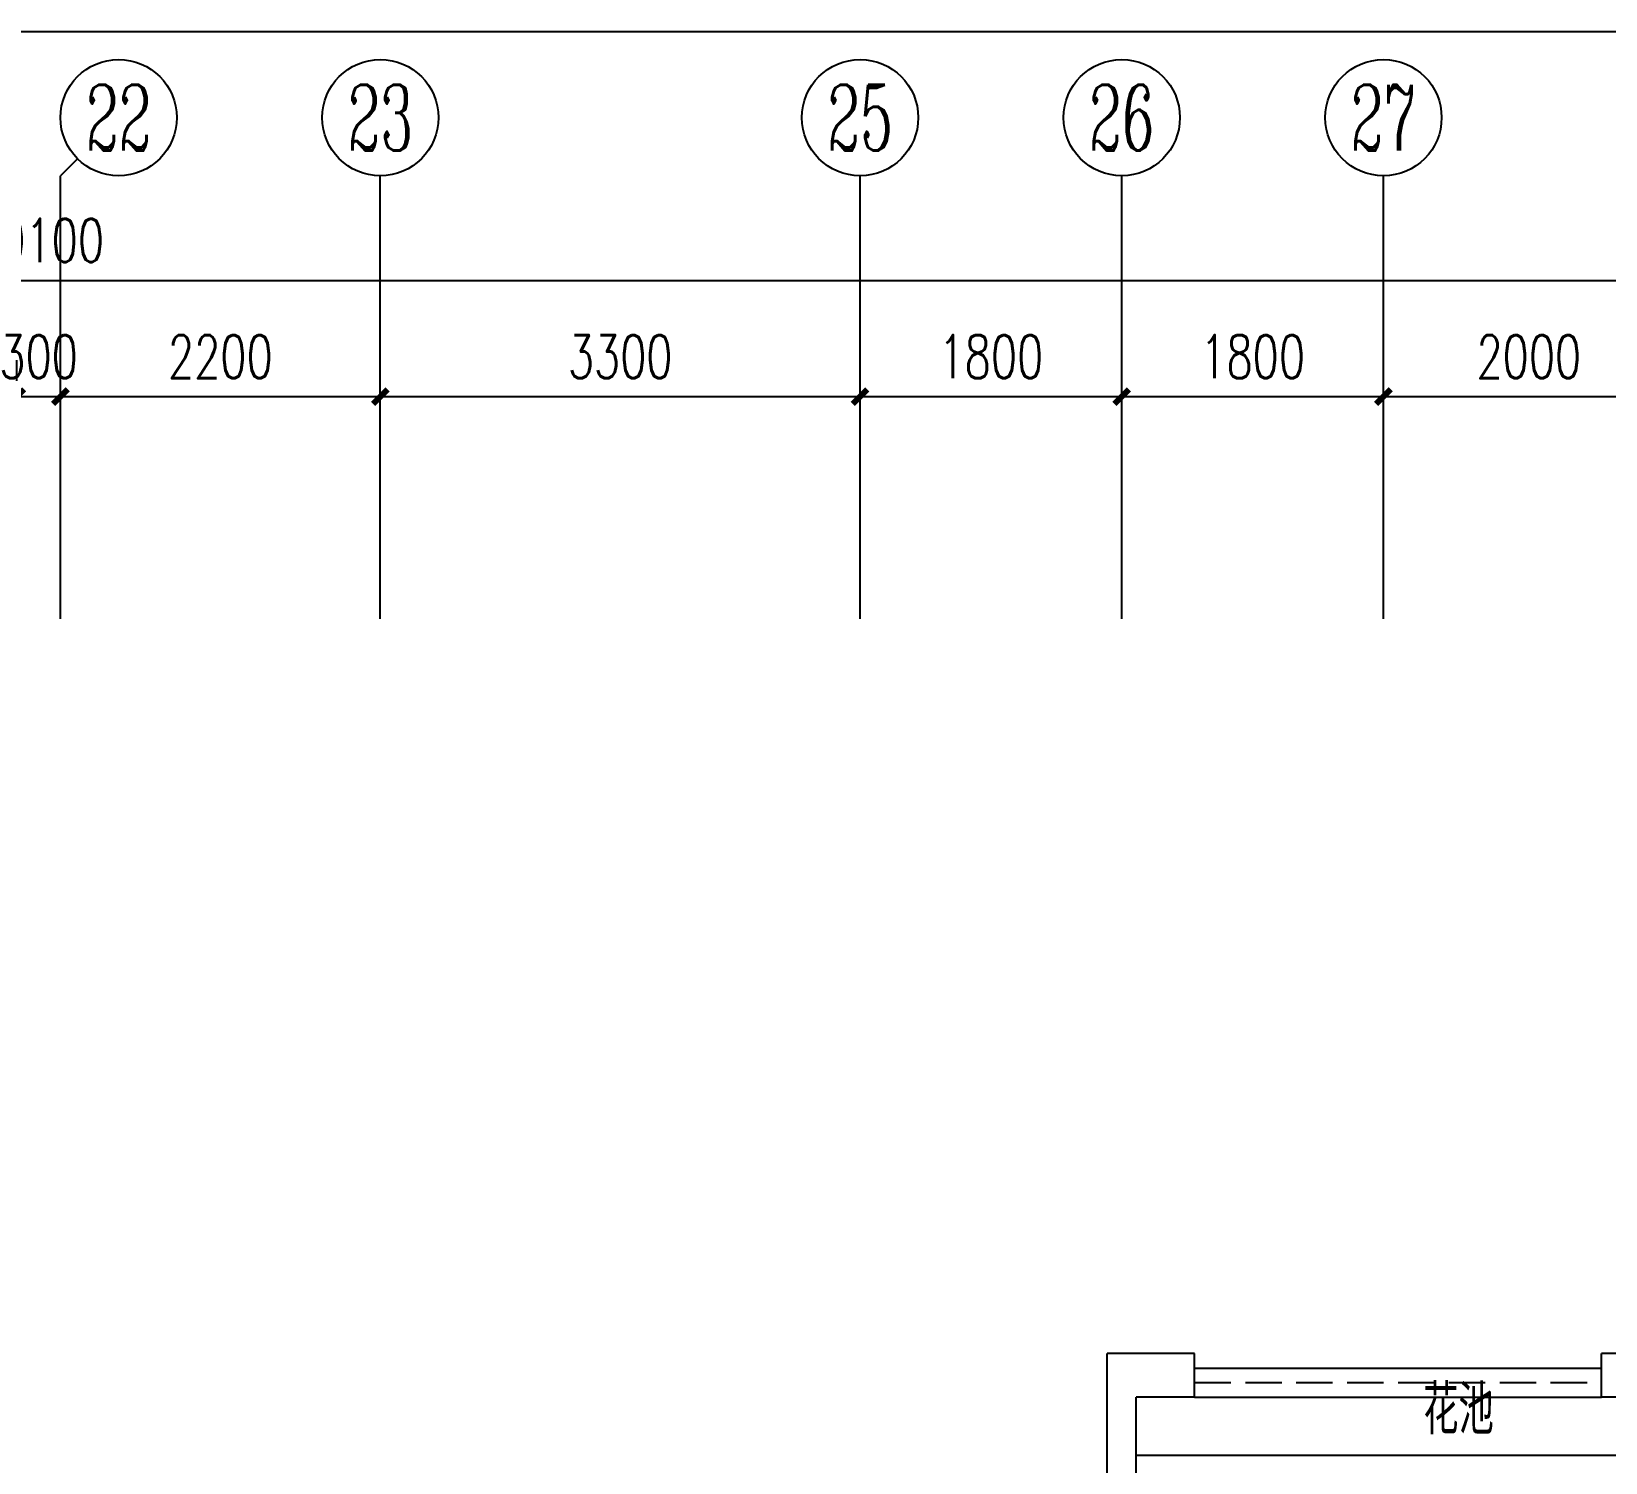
# Model space of a CAD drawing. Extents: x -993182 to -819982, y 169304 to 600104.
# Drawn here: x -954348 to -943521, y 382357 to 392204 of the extents above; entities that cross this region are included whole.
import ezdxf
from ezdxf.enums import TextEntityAlignment as Align

# ---------------------------------------------------------------- set-up
doc = ezdxf.new("R2010")
doc.units = 0
doc.header["$LTSCALE"] = 1000
doc.header["$MEASUREMENT"] = 0
doc.linetypes.add('DASH', pattern=[0.35, 0.25, -0.1])
for name, color, linetype in [('AXIS', 3, 'Continuous'), ('AXIS_TEXT', 7, 'Continuous'), ('kan', 146, 'Continuous'), ('PUB_TEXT', 7, 'Continuous'), ('WALL', 4, 'Continuous'), ('表格', 157, 'Continuous'), ('面层', 215, 'Continuous')]:
    doc.layers.add(name, color=color, linetype=linetype)
doc.styles.add('_TCH_AXIS', font='COMPLEX', dxfattribs={"bigfont": 'GBCBIG'})
doc.styles.add('_TCH_DIM_T3', font='SIMPLEX', dxfattribs={"width": 0.705882, "bigfont": 'GBCBIG'})
doc.styles.add('COMPLEX', font='COMPLEX')
doc.styles.get("Standard").update_dxf_attribs({"font": 'gbenor.shx', "bigfont": 'gbcbig.shx'})
doc.dimstyles.new('_TCH_ARCH&&100', dxfattribs={"dimtxt": 297.5, "dimasz": 100, "dimexe": 250, "dimexo": 300, "dimgap": 126.25, "dimtad": 1, "dimdec": 0, "dimzin": 0, "dimdsep": 46, "dimtxsty": '_TCH_DIM_T3', "dimblk": 'ARCHTICK', "dimcen": 0.09, "dimclrt": 7, "dimazin": 2, "dimtfac": 1, "dimtdec": 0, "dimtix": 1, "dimtmove": 2, "dimatfit": 3, "dimfxl": 0, "dimtolj": 1, "dimtzin": 0, "dimarcsym": 0})

# ---------------------------------------------------------------- blocks, each defined once
blk = doc.blocks.new('_AXISO')
blk.add_circle((0, 0), 0.5)
at = {"layer": 'AXIS_TEXT', "style": 'COMPLEX', "width": 1.041667}
blk.add_attdef('A', text='', height=0.56, dxfattribs=at).set_placement((-0.25, -0.28), (0.25, -0.28), align=Align.FIT)
blk = doc.blocks.new('_ArchTick')
at = {"color": 0, "linetype": 'ByBlock', "const_width": 0.4}
blk.add_lwpolyline([(-0.5, -0.5), (0.5, 0.5)], dxfattribs=at)
blk = doc.blocks.new('*D682')
at = {"layer": 'AXIS', "color": 0, "lineweight": -2}
for p, q in [((-345509, -356156), (-345509, -353578)), ((-285409, -356156), (-285409, -353578)), ((-345509, -353828), (-285409, -353828))]:
    blk.add_line(p, q, dxfattribs=at)
at = {"layer": 'Defpoints', "color": 0}
for p in [(-285409, -353828), (-345509, -356456), (-285409, -356456)]:
    blk.add_point(p, dxfattribs=at)
at = {"layer": 'AXIS', "color": 0, "lineweight": -2, "xscale": 100, "yscale": 100, "zscale": 100, "rotation": 180}
blk.add_blockref('_ArchTick', (-345509, -353828), dxfattribs=at)
at = {"layer": 'AXIS', "color": 0, "lineweight": -2, "xscale": 100, "yscale": 100, "zscale": 100}
blk.add_blockref('_ArchTick', (-285409, -353828), dxfattribs=at)
at = {"layer": 'AXIS', "color": 7, "insert": (-315459, -353553), "char_height": 297.5, "attachment_point": 5, "style": '_TCH_DIM_T3'}
blk.add_mtext('\\A1;60100', dxfattribs=at)
blk = doc.blocks.new('*D700')
at = {"layer": 'AXIS', "color": 0, "lineweight": -2}
for p, q in [((-315609, -356156), (-315609, -354378)), ((-315309, -356156), (-315309, -354378)), ((-315609, -354628), (-315709, -354628)), ((-315609, -354628), (-315309, -354628)), ((-315309, -354628), (-315209, -354628))]:
    blk.add_line(p, q, dxfattribs=at)
at = {"layer": 'Defpoints', "color": 0}
for p in [(-315309, -354628), (-315609, -356456), (-315309, -356456)]:
    blk.add_point(p, dxfattribs=at)
at = {"layer": 'AXIS', "color": 0, "lineweight": -2, "xscale": 100, "yscale": 100, "zscale": 100}
blk.add_blockref('_ArchTick', (-315609, -354628), dxfattribs=at)
at = {"layer": 'AXIS', "color": 0, "lineweight": -2, "xscale": 100, "yscale": 100, "zscale": 100, "rotation": 180}
blk.add_blockref('_ArchTick', (-315309, -354628), dxfattribs=at)
at = {"layer": 'AXIS', "color": 7, "insert": (-315459, -354353), "char_height": 297.5, "attachment_point": 5, "style": '_TCH_DIM_T3'}
blk.add_mtext('\\A1;300', dxfattribs=at)
blk = doc.blocks.new('*D701')
at = {"layer": 'AXIS', "color": 0, "lineweight": -2}
for p, q in [((-315309, -356156), (-315309, -354378)), ((-313109, -356156), (-313109, -354378)), ((-315309, -354628), (-313109, -354628))]:
    blk.add_line(p, q, dxfattribs=at)
at = {"layer": 'Defpoints', "color": 0}
for p in [(-313109, -354628), (-315309, -356456), (-313109, -356456)]:
    blk.add_point(p, dxfattribs=at)
at = {"layer": 'AXIS', "color": 0, "lineweight": -2, "xscale": 100, "yscale": 100, "zscale": 100, "rotation": 180}
blk.add_blockref('_ArchTick', (-315309, -354628), dxfattribs=at)
at = {"layer": 'AXIS', "color": 0, "lineweight": -2, "xscale": 100, "yscale": 100, "zscale": 100}
blk.add_blockref('_ArchTick', (-313109, -354628), dxfattribs=at)
at = {"layer": 'AXIS', "color": 7, "insert": (-314209, -354353), "char_height": 297.5, "attachment_point": 5, "style": '_TCH_DIM_T3'}
blk.add_mtext('\\A1;2200', dxfattribs=at)
blk = doc.blocks.new('*D702')
at = {"layer": 'AXIS', "color": 0, "lineweight": -2}
for p, q in [((-313109, -356156), (-313109, -354378)), ((-309809, -356156), (-309809, -354378)), ((-313109, -354628), (-309809, -354628))]:
    blk.add_line(p, q, dxfattribs=at)
at = {"layer": 'Defpoints', "color": 0}
for p in [(-309809, -354628), (-313109, -356456), (-309809, -356456)]:
    blk.add_point(p, dxfattribs=at)
at = {"layer": 'AXIS', "color": 0, "lineweight": -2, "xscale": 100, "yscale": 100, "zscale": 100, "rotation": 180}
blk.add_blockref('_ArchTick', (-313109, -354628), dxfattribs=at)
at = {"layer": 'AXIS', "color": 0, "lineweight": -2, "xscale": 100, "yscale": 100, "zscale": 100}
blk.add_blockref('_ArchTick', (-309809, -354628), dxfattribs=at)
at = {"layer": 'AXIS', "color": 7, "insert": (-311459, -354353), "char_height": 297.5, "attachment_point": 5, "style": '_TCH_DIM_T3'}
blk.add_mtext('\\A1;3300', dxfattribs=at)
blk = doc.blocks.new('*D703')
at = {"layer": 'AXIS', "color": 0, "lineweight": -2}
for p, q in [((-309809, -356156), (-309809, -354378)), ((-308009, -356156), (-308009, -354378)), ((-309809, -354628), (-308009, -354628))]:
    blk.add_line(p, q, dxfattribs=at)
at = {"layer": 'Defpoints', "color": 0}
for p in [(-308009, -354628), (-309809, -356456), (-308009, -356456)]:
    blk.add_point(p, dxfattribs=at)
at = {"layer": 'AXIS', "color": 0, "lineweight": -2, "xscale": 100, "yscale": 100, "zscale": 100, "rotation": 180}
blk.add_blockref('_ArchTick', (-309809, -354628), dxfattribs=at)
at = {"layer": 'AXIS', "color": 0, "lineweight": -2, "xscale": 100, "yscale": 100, "zscale": 100}
blk.add_blockref('_ArchTick', (-308009, -354628), dxfattribs=at)
at = {"layer": 'AXIS', "color": 7, "insert": (-308909, -354353), "char_height": 297.5, "attachment_point": 5, "style": '_TCH_DIM_T3'}
blk.add_mtext('\\A1;1800', dxfattribs=at)
blk = doc.blocks.new('*D704')
at = {"layer": 'AXIS', "color": 0, "lineweight": -2}
for p, q in [((-308009, -356156), (-308009, -354378)), ((-306209, -356156), (-306209, -354378)), ((-308009, -354628), (-306209, -354628))]:
    blk.add_line(p, q, dxfattribs=at)
at = {"layer": 'Defpoints', "color": 0}
for p in [(-306209, -354628), (-308009, -356456), (-306209, -356456)]:
    blk.add_point(p, dxfattribs=at)
at = {"layer": 'AXIS', "color": 0, "lineweight": -2, "xscale": 100, "yscale": 100, "zscale": 100, "rotation": 180}
blk.add_blockref('_ArchTick', (-308009, -354628), dxfattribs=at)
at = {"layer": 'AXIS', "color": 0, "lineweight": -2, "xscale": 100, "yscale": 100, "zscale": 100}
blk.add_blockref('_ArchTick', (-306209, -354628), dxfattribs=at)
at = {"layer": 'AXIS', "color": 7, "insert": (-307109, -354353), "char_height": 297.5, "attachment_point": 5, "style": '_TCH_DIM_T3'}
blk.add_mtext('\\A1;1800', dxfattribs=at)
blk = doc.blocks.new('*D705')
at = {"layer": 'AXIS', "color": 0, "lineweight": -2}
for p, q in [((-306209, -356156), (-306209, -354378)), ((-304209, -356156), (-304209, -354378)), ((-306209, -354628), (-304209, -354628))]:
    blk.add_line(p, q, dxfattribs=at)
at = {"layer": 'Defpoints', "color": 0}
for p in [(-304209, -354628), (-306209, -356456), (-304209, -356456)]:
    blk.add_point(p, dxfattribs=at)
at = {"layer": 'AXIS', "color": 0, "lineweight": -2, "xscale": 100, "yscale": 100, "zscale": 100, "rotation": 180}
blk.add_blockref('_ArchTick', (-306209, -354628), dxfattribs=at)
at = {"layer": 'AXIS', "color": 0, "lineweight": -2, "xscale": 100, "yscale": 100, "zscale": 100}
blk.add_blockref('_ArchTick', (-304209, -354628), dxfattribs=at)
at = {"layer": 'AXIS', "color": 7, "insert": (-305209, -354353), "char_height": 297.5, "attachment_point": 5, "style": '_TCH_DIM_T3'}
blk.add_mtext('\\A1;2000', dxfattribs=at)
blk = doc.blocks.new('5#、7#楼参照')
at = {"layer": 'AXIS'}
for p, q in [((-315191.6, -352991.2), (-315308.8, -353108.3)), ((-315308.8, -355308.6), (-315308.8, -353108.3)), ((-313108.8, -355308.6), (-313108.8, -353108.3)), ((-309808.8, -355308.6), (-309808.8, -353108.3)), ((-308008.8, -355308.6), (-308008.8, -353108.3)), ((-306208.8, -355308.6), (-306208.8, -353108.3))]:
    blk.add_line(p, q, dxfattribs=at)
at = {"layer": 'kan'}
for p, q in [((-307508.8, -361312), (-304708.8, -361312)), ((-307508.8, -361512), (-304708.8, -361512))]:
    blk.add_line(p, q, dxfattribs=at)
at = {"layer": 'kan', "linetype": 'DASH'}
blk.add_line((-307508.8, -361412), (-304708.8, -361412), dxfattribs=at)
at = {"layer": 'kan', "color": 124}
blk.add_line((-307908.8, -361912), (-304308.8, -361912), dxfattribs=at)
at = {"layer": 'WALL'}
for p, q in [((-308108.8, -363212), (-308108.8, -361212)), ((-307508.8, -361212), (-308108.8, -361212)), ((-307508.8, -361512), (-307508.8, -361212)), ((-304308.8, -361212), (-304708.8, -361212)), ((-304708.8, -361512), (-304708.8, -361212)), ((-307908.8, -363112), (-307908.8, -361512)), ((-307508.8, -361512), (-307908.8, -361512)), ((-304308.8, -361512), (-304708.8, -361512))]:
    blk.add_line(p, q, dxfattribs=at)
at = {"layer": '表格'}
blk.add_lwpolyline([(-351842.7, -352115.5), (-278242.7, -352115.5)], dxfattribs=at)
at = {"layer": 'AXIS'}
ref = blk.add_blockref('_AXISO', (-314908.8, -352708.3), dxfattribs=dict(at, xscale=800, yscale=800, zscale=800))
ref.add_attrib('A', '22', dxfattribs={"layer": 'AXIS_TEXT', "height": 452.55, "style": '_TCH_AXIS', "width": 0.617647}).set_placement((-315135.1, -352934.6), (-314682.5, -352934.6), align=Align.FIT)
ref = blk.add_blockref('_AXISO', (-313108.8, -352708.3), dxfattribs=dict(at, xscale=800, yscale=800, zscale=800))
ref.add_attrib('A', '23', dxfattribs={"layer": 'AXIS_TEXT', "height": 452.55, "style": '_TCH_AXIS', "width": 0.617647}).set_placement((-313335.1, -352934.6), (-312882.5, -352934.6), align=Align.FIT)
ref = blk.add_blockref('_AXISO', (-309808.8, -352708.3), dxfattribs=dict(at, xscale=800, yscale=800, zscale=800))
ref.add_attrib('A', '25', dxfattribs={"layer": 'AXIS_TEXT', "height": 452.55, "style": '_TCH_AXIS', "width": 0.617647}).set_placement((-310035.1, -352934.6), (-309582.5, -352934.6), align=Align.FIT)
ref = blk.add_blockref('_AXISO', (-308008.8, -352708.3), dxfattribs=dict(at, xscale=800, yscale=800, zscale=800))
ref.add_attrib('A', '26', dxfattribs={"layer": 'AXIS_TEXT', "height": 452.55, "style": '_TCH_AXIS', "width": 0.617647}).set_placement((-308235.1, -352934.6), (-307782.5, -352934.6), align=Align.FIT)
ref = blk.add_blockref('_AXISO', (-306208.8, -352708.3), dxfattribs=dict(at, xscale=800, yscale=800, zscale=800))
ref.add_attrib('A', '27', dxfattribs={"layer": 'AXIS_TEXT', "height": 452.55, "style": '_TCH_AXIS', "width": 0.617647}).set_placement((-306435.1, -352934.6), (-305982.5, -352934.6), align=Align.FIT)
for p1, p2, distance, picture, middle in [((-345508.8, -356455.5), (-285408.8, -356455.5), 2627.2, '*D682', (-315458.8, -353553.3)), ((-315608.8, -356455.5), (-315308.8, -356455.5), 1827.2, '*D700', (-315458.8, -354353.3)), ((-315308.8, -356455.5), (-313108.8, -356455.5), 1827.2, '*D701', (-314208.8, -354353.3)), ((-313108.8, -356455.5), (-309808.8, -356455.5), 1827.2, '*D702', (-311458.8, -354353.3)), ((-309808.8, -356455.5), (-308008.8, -356455.5), 1827.2, '*D703', (-308908.8, -354353.3)), ((-308008.8, -356455.5), (-306208.8, -356455.5), 1827.2, '*D704', (-307108.8, -354353.3)), ((-306208.8, -356455.5), (-304208.8, -356455.5), 1827.2, '*D705', (-305208.8, -354353.3))]:
    dim = blk.add_aligned_dim(p1=p1, p2=p2, distance=distance, dimstyle='_TCH_ARCH&&100', dxfattribs=at)
    dim.commit()
    dim.dimension.update_dxf_attribs({"geometry": picture, "text_midpoint": middle})

msp = doc.modelspace()

# ---------------------------------------------------------------- block references
at = {"layer": '面层'}
msp.add_blockref('5#、7#楼参照', (-638840, 744319), dxfattribs=at)

# ---------------------------------------------------------------- texts
at = {"layer": 'PUB_TEXT'}
for p in [(-944776, 382551, 0), (-944776, 382551, 0), (-944776, 382551)]:
    msp.add_text('花池', height=337.6, dxfattribs=at).set_placement(p)

doc.saveas('drawing.dxf')
